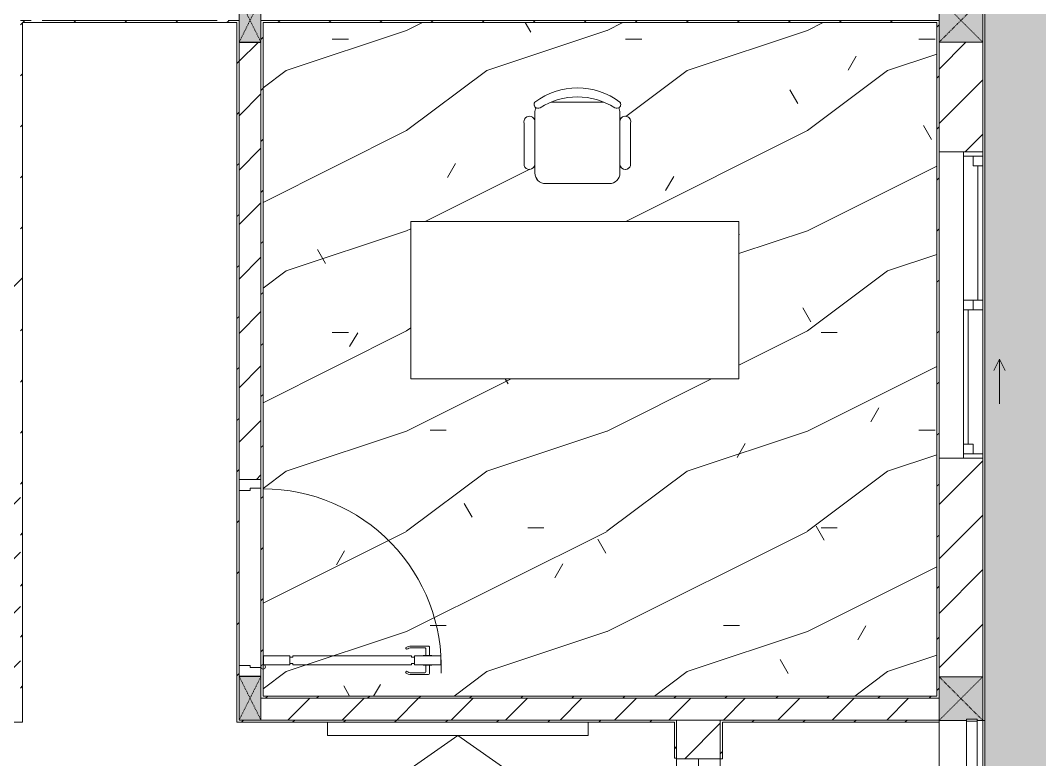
# Model space of a CAD drawing. Header units: millimetres. Extents: x 5357 to 259384, y -16348 to 109893.
# Drawn here: x 122853 to 127512, y 64656 to 68037 of the extents above; entities that cross this region are included whole.
import ezdxf

# ---------------------------------------------------------------- set-up
doc = ezdxf.new("R2010")
doc.units = ezdxf.units.MM
doc.linetypes.add('Dash', pattern=[6, 3, -3])
doc.linetypes.add('Grid Line', pattern=[22.225, 12.7, -3.175, 3.175, -3.175])
for name, color, linetype, lineweight in [('0-1', 7, 'Continuous', 5), ('A-DETL-GENF-1', 53, 'Continuous', 9), ('A-DOOR', 31, 'Continuous', 9), ('A-DOOR-1', 254, 'Continuous', 9), ('A-DOOR-2', 53, 'Continuous', 9), ('A-DOOR-FRAM', 31, 'Continuous', 9), ('A-DOOR-HDLN', 31, 'Dash', 9), ('A-FLOR-1', 53, 'Continuous', 9), ('A-FLOR-HRAL', 11, 'Continuous', 9), ('A-FLOR-PATT', 8, 'Continuous', 9), ('A-FLOR-PATT-1', 10, 'Continuous', 9), ('A-GLAZ', 151, 'Continuous', 9), ('A-WALL', 113, 'Continuous', 9), ('A-WALL-1', 9, 'Continuous', 18), ('A-WALL-3', 113, 'Continuous', 18), ('A-WALL-PATT', 111, 'Continuous', 9), ('A-WALL-PATT-1', 10, 'Continuous', 9), ('A-WALL-PATT-2', 53, 'Continuous', 9), ('I-FURN', 30, 'Continuous', 9), ('I-FURN-1', 254, 'Continuous', 9), ('I-WALL-1', 9, 'Continuous', 18), ('S-COLS', 52, 'Continuous', 9), ('S-COLS-1', 253, 'Continuous', 5), ('S-COLS-2', 9, 'Continuous', 18), ('S-COLS-3', 53, 'Continuous', 9), ('S-COLS-4', 254, 'Continuous', 9), ('S-COLS-5', 52, 'Continuous', 18), ('S-COLS-6', 52, 'Dash', 9), ('S-COLS-HDLN', 52, 'Dash', 9), ('S-COLS-HDLN-1', 53, 'Dash', 9), ('S-GRID-1', 1, 'Grid Line', 9)]:
    doc.layers.add(name, color=color, linetype=linetype, lineweight=lineweight)
pattern_1 = [(45, (0, 0), (-116.67262, 116.67262), [])]
pattern_2 = [(45, (0, 0), (-124.4508, 124.4508), [])]

# ---------------------------------------------------------------- blocks, each defined once
blk = doc.blocks.new('DOOR_CW_01 CANH MO-PANEL KINH - DIW_01-900x2200-CỬA GỖ VÂN LAMINATE-553375-TKCS_MB CẢNH QUAN CÂY XANH')
at = {"layer": 'A-DETL-GENF-1'}
for p, q in [((-397, -182), (-397, -62)), ((-397, -62), (-357, -62)), ((-357, -62), (-357, -182)), ((-357, -182), (-397, -182)), ((-391, -196), (-391, -182)), ((-391, -182), (-363, -182)), ((-363, -182), (-363, -196)), ((-397, -196), (-391, -196)), ((-397, -738), (-397, -196)), ((-357, -196), (-363, -196)), ((-357, -196), (-357, -738)), ((-442, -737), (-442, -816.5)), ((-434, -799.5), (-434, -737)), ((-433.9, -711.2), (-427.3, -715.8)), ((-397, -738), (-391, -738)), ((-391, -752), (-391, -738)), ((-357, -738), (-363, -738)), ((-363, -738), (-363, -752)), ((-320.1, -711.2), (-326.7, -715.8)), ((-320, -799.5), (-320, -737)), ((-312, -737), (-312, -816.5)), ((-357, -752), (-397, -752)), ((-397, -752), (-397, -872)), ((-363, -752), (-391, -752)), ((-357, -872), (-357, -752)), ((-399, -820.5), (-438, -820.5)), ((-399, -803.5), (-430, -803.5)), ((-399, -792.2), (-399, -831.8)), ((-397, -792.2), (-399, -792.2)), ((-399, -831.8), (-397, -831.8)), ((-397, -792.2), (-397, -831.8)), ((-357, -792.2), (-357, -831.8)), ((-357, -792.2), (-355, -792.2)), ((-355, -831.8), (-357, -831.8)), ((-355, -792.2), (-355, -831.8)), ((-355, -803.5), (-324, -803.5)), ((-355, -820.5), (-316, -820.5)), ((-397, -872), (-357, -872))]:
    blk.add_line(p, q, dxfattribs=at)
blk.add_circle((-407, -60), 10, dxfattribs=at)
for centre, radius, start, end in [((-407, -60), 814, 268, 0), ((-397, -737), 45, 145, 180), ((-397, -737), 37, 145, 180), ((-357, -737), 37, 0, 35), ((-357, -737), 45, 360, 35), ((-438, -816.5), 4, 180, 270), ((-430, -799.5), 4, 180, 270), ((-324, -799.5), 4, 270, 0), ((-316, -816.5), 4, 270, 0)]:
    blk.add_arc(centre, radius, start, end, dxfattribs=at)
at = {"layer": 'A-DOOR-2'}
for p, q in [((-450, -50), (-450, 50)), ((-450, 50), (-400, 50)), ((-400, 50), (-400, 0)), ((400, 0), (400, 50)), ((400, 50), (450, 50)), ((450, 50), (450, -50)), ((-410, 0), (-410, -50)), ((-400, 0), (-410, 0)), ((410, 0), (400, 0)), ((410, -50), (410, 0)), ((-410, -50), (-450, -50)), ((-407, -50), (-382, -50)), ((450, -50), (410, -50))]:
    blk.add_line(p, q, dxfattribs=at)
blk = doc.blocks.new('BAN LV A - BAN LV A_dwg_ban hoc2-348006-TKCS_MB CẢNH QUAN CÂY XANH')
at = {"layer": 'I-FURN'}
for p, q in [((145.8, 437.4), (-145.8, 437.4)), ((-194.4, 388.8), (-194.4, 113.4)), ((194.4, 113.4), (194.4, 388.8)), ((-243, 354.4), (-243, 162)), ((194.4, 351.4), (194.4, 150.8)), ((243.7, 162), (243.7, 354.4)), ((-120.5, 64.8), (120.5, 64.8))]:
    blk.add_line(p, q, dxfattribs=at)
at = {"layer": 'I-FURN', "flags": 128}
blk.add_lwpolyline([(-737.8, 610.5), (-737.8, 1330.5), (-154.9, 1330.5), (762.2, 1330.5), (762.2, 610.5)], close=True, dxfattribs=at)
at = {"layer": 'I-FURN'}
for centre, radius, start, end in [((-145.8, 388.8), 48.6, 90, 180), ((145.8, 388.8), 48.6, 360, 90), ((-218.7, 347.3), 25.3, 343.7398, 163.7398), ((219.4, 347.3), 25.3, 16.2602, 170.7054), ((-218.7, 154.9), 25.3, 163.7398, 16.2602), ((219.4, 154.9), 25.3, 189.2946, 16.2602), ((-145.8, 113.4), 48.6, 180, 207.5844), ((145.8, 113.4), 48.6, 332.4156, 0), ((-180.2, 75.4), 17.8, 57.9726, 216.6901), ((0, 324), 324, 233.1301, 306.8699), ((0, 359.3), 318.2, 237.5758, 302.4242), ((180.2, 75.4), 17.8, 323.3099, 122.0274)]:
    blk.add_arc(centre, radius, start, end, dxfattribs=at)
blk = doc.blocks.new('BAN LV A - BAN LV A_dwg-348005-TKCS_MB CẢNH QUAN CÂY XANH')
at = {"extrusion": (0, 0, -1), "zscale": -1, "rotation": 180}
blk.add_blockref('BAN LV A - BAN LV A_dwg_ban hoc2-348006-TKCS_MB CẢNH QUAN CÂY XANH', (-729, 1383.7), dxfattribs=at)
blk = doc.blocks.new('BAN LV A - BAN LV A-401069-TKCS_MB CẢNH QUAN CÂY XANH')
at = {"layer": 'I-FURN-1'}
for p, q in [((-8.8, -53.2), (1491.2, -53.2)), ((-8.8, -773.2), (-8.8, -53.2)), ((1491.2, -53.2), (1491.2, -773.2)), ((1491.2, -773.2), (-8.8, -773.2)), ((583.2, -946.3), (874.8, -946.3)), ((534.6, -1029.3), (534.6, -994.9)), ((923.4, -994.9), (923.4, -1032.3)), ((486, -1221.7), (486, -1029.3)), ((972.7, -1029.3), (972.7, -1221.7)), ((534.6, -1270.3), (534.6, -1235.9)), ((923.4, -1232.9), (923.4, -1270.3))]:
    blk.add_line(p, q, dxfattribs=at)
for centre, radius, start, end in [((583.2, -994.9), 48.6, 90, 180), ((874.8, -994.9), 48.6, 0, 90), ((510.3, -1036.4), 25.3, 16.2602, 163.7398), ((948.4, -1036.4), 25.3, 16.2602, 170.7054), ((510.3, -1228.8), 25.3, 163.7398, 343.7398), ((948.4, -1228.8), 25.3, 189.2946, 16.2602), ((548.9, -1308.3), 17.8, 119.404, 216.6901), ((583.2, -1270.3), 48.6, 180, 207.5844), ((874.8, -1270.3), 48.6, 332.4156, 0), ((909.2, -1308.3), 17.8, 323.3099, 60.596), ((729, -1059.7), 324, 233.1301, 306.8699)]:
    blk.add_arc(centre, radius, start, end, dxfattribs=at)
at = {"extrusion": (0, 0, -1), "zscale": -1, "rotation": 180}
blk.add_blockref('BAN LV A - BAN LV A_dwg-348005-TKCS_MB CẢNH QUAN CÂY XANH', (0, 0), dxfattribs=at)
blk = doc.blocks.new('G1_SOF - BO TRU - 100x200-V59-TKCS_MB CẢNH QUAN CÂY XANH')
at = {"layer": 'S-COLS-3'}
blk.add_hatch(color=256, dxfattribs=at).paths.add_polyline_path([(-50, -100), (50, -100), (50, 100), (-50, 100)])
at = {"layer": 'S-COLS-2'}
for p, q in [((-50, 100), (50, 100)), ((-50, -100), (-50, 100)), ((50, 100), (50, -100)), ((50, -100), (-50, -100))]:
    blk.add_line(p, q, dxfattribs=at)
at = {"layer": 'S-COLS-HDLN-1'}
for p, q in [((50, -100), (-50, 100)), ((-50, -100), (50, 100))]:
    blk.add_line(p, q, dxfattribs=at)
blk = doc.blocks.new('KE TIVI-2 - KE TIVI-2-850637-TKCS_MB CẢNH QUAN CÂY XANH')
at = {"layer": 'I-FURN-1'}
for p, q in [((0, 60), (-245.7, 232.1)), ((213, 209.1), (0, 60)), ((-595.6, 60), (595.6, 60)), ((-595.6, 0), (-595.6, 60)), ((595.6, 60), (595.6, 0))]:
    blk.add_line(p, q, dxfattribs=at)
blk = doc.blocks.new('NCV_TKTC_TANG 1_rvt-1-TKCS_MB CẢNH QUAN CÂY XANH')
at = {"layer": 'A-FLOR-PATT-1'}
h = blk.add_hatch(dxfattribs=at)
h.set_pattern_fill('FP_5', color=256, style=0, pattern_type=2)
h.set_pattern_definition([(0, (0, 0), (1788.16, 447.04), [73.762, -1267.358, 73.762, -1267.358, -7152.64]), (0, (0, 0), (1788.16, 447.04), [-2682.24, 73.762, -2608.478, 73.762, -1267.358, -3129.28]), (0, (0, 0), (1788.16, 447.04), [-6705.6, 73.762, -820.318, 73.762, -2161.438]), (120, (670.56, 223.5), (-1281.228, 1325.072), [73.762, -1267.358, 73.762, -8419.998]), (120, (670.56, 223.5), (-1281.228, 1325.072), [-1414.882, -1267.358, 73.762, -2608.478, -4470.4]), (120, (670.56, 223.5), (-1281.228, 1325.072), [-5364.48, 73.762, -1267.358, 73.762, -3055.518]), (120, (670.56, 223.5), (-1281.228, 1325.072), [-6779.362, -820.318, 73.762, -2161.438]), (240, (894.1, 1117.6), (-506.932, -1772.112), [73.762, -1267.358, 73.762, -8419.998]), (240, (894.1, 1117.6), (-506.932, -1772.112), [-1414.882, -1267.358, 73.762, -2608.478, -4470.4]), (240, (894.1, 1117.6), (-506.932, -1772.112), [-5364.48, 73.762, -1267.358, 73.762, -3055.518]), (240, (894.1, 1117.6), (-506.932, -1772.112), [-6779.362, -820.318, 73.762, -2161.438])])
h.paths.add_polyline_path([(126137, 64946.9), (127042.6, 64946.9), (127042.6, 68026.9), (123962.6, 68026.9), (123962.6, 64946.9), (124637, 64946.9)])
h.paths.add_polyline_path([(125413, 66397.3), (124637, 66397.3), (124637, 67117.3), (126137, 67117.3), (126137, 66397.3)])
h.paths.add_polyline_path([(125253.4, 67290.5), (125240.8, 67292.1), (125229.1, 67297), (125219, 67304.7), (125211.3, 67314.8), (125206.4, 67326.5), (125204.8, 67339.1), (125203, 67370.6), (125195.6, 67360.8), (125184.4, 67355.7), (125172.2, 67356.5), (125161.7, 67362.9), (125155.5, 67376.5), (125157.2, 67584.4), (125165.5, 67593.9), (125177.3, 67598.2), (125190, 67596.1), (125199.7, 67588.6), (125204.8, 67577.1), (125206.2, 67626.1), (125210.3, 67637), (125204.1, 67642.8), (125202.2, 67646.7), (125206.8, 67664.3), (125255.4, 67694.3), (125311, 67715.6), (125369.4, 67726.5), (125428.9, 67726.5), (125487.4, 67715.6), (125542.9, 67694.3), (125593.6, 67663.1), (125594.3, 67642.8), (125588.1, 67637), (125592.2, 67626.1), (125593.6, 67614.5), (125593.6, 67580.1), (125600.4, 67591.3), (125611.9, 67597.6), (125625, 67597.3), (125636.2, 67590.5), (125641.3, 67580.1), (125642.2, 67565.9), (125642.2, 67373.5), (125630.3, 67358.6), (125617.9, 67355.3), (125605.4, 67358.6), (125596.2, 67367.6), (125593.6, 67367.6), (125591.9, 67326.5), (125587.1, 67314.8), (125575.4, 67301.7), (125569.3, 67297), (125557.6, 67292.1), (125545, 67290.5)])
h = blk.add_hatch(dxfattribs=at)
h.set_pattern_fill('FP_4', color=256, style=0, pattern_type=2)
h.set_pattern_definition([(216.87, (366.52, 916.3), (2748.89673, 1832.6049), [458.15, -4123.35]), (206.565, (916.3, 641.4), (-916.3012, -916.2996), [1024.455, -1024.455]), (198.435, (916.3, 183.26), (-1832.59854, -916.30195), [579.52, -2318.076])])
h.paths.add_polyline_path([(126137, 64946.9), (127042.6, 64946.9), (127042.6, 68026.9), (123962.6, 68026.9), (123962.6, 64946.9), (124637, 64946.9)])
h.paths.add_polyline_path([(125413, 66397.3), (124637, 66397.3), (124637, 67117.3), (126137, 67117.3), (126137, 66397.3)])
h.paths.add_polyline_path([(125253.4, 67290.5), (125240.8, 67292.1), (125229.1, 67297), (125219, 67304.7), (125211.3, 67314.8), (125206.4, 67326.5), (125204.8, 67339.1), (125203, 67370.6), (125195.6, 67360.8), (125184.4, 67355.7), (125172.2, 67356.5), (125161.7, 67362.9), (125155.5, 67376.5), (125157.2, 67584.4), (125165.5, 67593.9), (125177.3, 67598.2), (125190, 67596.1), (125199.7, 67588.6), (125204.8, 67577.1), (125206.2, 67626.1), (125210.3, 67637), (125204.1, 67642.8), (125202.2, 67646.7), (125206.8, 67664.3), (125255.4, 67694.3), (125311, 67715.6), (125369.4, 67726.5), (125428.9, 67726.5), (125487.4, 67715.6), (125542.9, 67694.3), (125593.6, 67663.1), (125594.3, 67642.8), (125588.1, 67637), (125592.2, 67626.1), (125593.6, 67614.5), (125593.6, 67580.1), (125600.4, 67591.3), (125611.9, 67597.6), (125625, 67597.3), (125636.2, 67590.5), (125641.3, 67580.1), (125642.2, 67565.9), (125642.2, 67373.5), (125630.3, 67358.6), (125617.9, 67355.3), (125605.4, 67358.6), (125596.2, 67367.6), (125593.6, 67367.6), (125591.9, 67326.5), (125587.1, 67314.8), (125575.4, 67301.7), (125569.3, 67297), (125557.6, 67292.1), (125545, 67290.5)])
at = {"layer": 'A-WALL-PATT-1'}
h = blk.add_hatch(dxfattribs=at)
h.set_pattern_fill('FP_2', color=256, style=0, pattern_type=2)
h.set_pattern_definition(pattern_2)
h.paths.add_polyline_path([(122769.2, 65036.9), (122852.6, 65036.9), (122852.6, 65937.3), (122752.6, 65937.3), (122752.6, 65036.9)])
h.paths.add_polyline_path([(122802.6, 66737.3), (122852.6, 66737.3), (122852.6, 67036.9), (122752.6, 67036.9), (122752.6, 66737.3), (122769.2, 66737.3)])
h.paths.add_polyline_path([(122769.2, 68136.9), (122852.6, 68136.9), (122852.6, 69761.9), (122752.6, 69761.9), (122752.6, 68136.9)])
h = blk.add_hatch(dxfattribs=at)
h.set_pattern_fill('FP_2', color=256, style=0, pattern_type=2)
h.set_pattern_definition(pattern_2)
h.paths.add_polyline_path([(123952.6, 65036.9), (123952.6, 65037.3), (123902.6, 65036.9)])
h.paths.add_polyline_path([(123952.6, 65937.3), (123952.6, 67936.5), (123852.6, 67936.5), (123852.6, 65937.3), (123902.6, 65937.3)])
h = blk.add_hatch(dxfattribs=at)
h.set_pattern_fill('FP_2', color=256, style=0, pattern_type=2)
h.set_pattern_definition(pattern_2)
h.paths.add_polyline_path([(123952.6, 64836.9), (127052.6, 64836.9), (127052.6, 64936.9), (123952.6, 64936.9)])
at = {"layer": 'A-WALL-PATT-2'}
h = blk.add_hatch(dxfattribs=at)
h.set_pattern_fill('FP_10', color=256, style=0, pattern_type=2)
h.set_pattern_definition(pattern_1)
h.paths.add_polyline_path([(122862.6, 64836.9), (122862.6, 68036.9), (122852.6, 68036.9), (122852.6, 64836.9)])
h = blk.add_hatch(dxfattribs=at)
h.set_pattern_fill('FP_10', color=256, style=0, pattern_type=2)
h.set_pattern_definition(pattern_1)
h.paths.add_polyline_path([(122862.6, 68026.9), (123842.6, 68026.9), (123842.6, 68036.9), (122862.6, 68036.9)])
h = blk.add_hatch(dxfattribs=at)
h.set_pattern_fill('FP_10', color=256, style=0, pattern_type=2)
h.set_pattern_definition(pattern_1)
h.paths.add_polyline_path([(123852.6, 64826.9), (123852.6, 68036.9), (123842.6, 68036.9), (123842.6, 64826.9)])
h = blk.add_hatch(dxfattribs=at)
h.set_pattern_fill('FP_10', color=256, style=0, pattern_type=2)
h.set_pattern_definition(pattern_1)
h.paths.add_polyline_path([(127042.6, 68026.9), (127052.6, 68026.9), (127052.6, 68036.9), (123952.6, 68036.9), (123952.6, 68026.9), (126400.5, 68026.9)])
h = blk.add_hatch(dxfattribs=at)
h.set_pattern_fill('FP_10', color=256, style=0, pattern_type=2)
h.set_pattern_definition(pattern_1)
h.paths.add_polyline_path([(123952.6, 64946.9), (123962.6, 64946.9), (123962.6, 68026.9), (123952.6, 68026.9), (123952.6, 65036.9)])
h = blk.add_hatch(dxfattribs=at)
h.set_pattern_fill('FP_10', color=256, style=0, pattern_type=2)
h.set_pattern_definition(pattern_1)
h.paths.add_polyline_path([(127052.6, 64936.9), (127052.6, 68026.9), (127042.6, 68026.9), (127042.6, 64936.9)])
h = blk.add_hatch(dxfattribs=at)
h.set_pattern_fill('FP_10', color=256, style=0, pattern_type=2)
h.set_pattern_definition(pattern_1)
h.paths.add_polyline_path([(123979.6, 64936.9), (127042.6, 64936.9), (127042.6, 64946.9), (123952.6, 64946.9), (123952.6, 64936.9)])
h = blk.add_hatch(dxfattribs=at)
h.set_pattern_fill('FP_10', color=256, style=0, pattern_type=2)
h.set_pattern_definition(pattern_1)
h.paths.add_polyline_path([(119062.5, 64826.9), (122862.6, 64826.9), (122862.6, 64836.9), (119062.5, 64836.9)])
h = blk.add_hatch(dxfattribs=at)
h.set_pattern_fill('FP_10', color=256, style=0, pattern_type=2)
h.set_pattern_definition(pattern_1)
h.paths.add_polyline_path([(125852.6, 64826.9), (125852.6, 64836.9), (123852.6, 64836.9), (123852.6, 64826.9), (125842.6, 64826.9)])
h = blk.add_hatch(dxfattribs=at)
h.set_pattern_fill('FP_10', color=256, style=0, pattern_type=2)
h.set_pattern_definition(pattern_1)
h.paths.add_polyline_path([(125852.6, 61846.9), (125852.6, 62162.4), (125842.6, 62162.4), (125842.6, 61846.9)])
h.paths.add_polyline_path([(125852.6, 64662.4), (125852.6, 64826.9), (125842.6, 64826.9), (125842.6, 64662.4)])
h = blk.add_hatch(dxfattribs=at)
h.set_pattern_fill('FP_10', color=256, style=0, pattern_type=2)
h.set_pattern_definition(pattern_1)
h.paths.add_polyline_path([(126052.6, 64826.9), (127052.6, 64826.9), (127052.6, 64836.9), (126052.6, 64836.9)])
h = blk.add_hatch(dxfattribs=at)
h.set_pattern_fill('FP_10', color=256, style=0, pattern_type=2)
h.set_pattern_definition(pattern_1)
h.paths.add_polyline_path([(126062.6, 61836.9), (126062.6, 62160.3), (126052.6, 62160.3), (126052.6, 61836.9)])
h.paths.add_polyline_path([(126062.6, 64660.3), (126062.6, 64826.9), (126052.6, 64826.9), (126052.6, 64660.3)])
at = {"layer": 'A-FLOR-1'}
for p, q in [((125852.6, 62162.4), (125852.6, 64660.3)), ((125852.6, 64660.3), (125852.6, 62162.4))]:
    blk.add_line(p, q, dxfattribs=at)
at = {"layer": 'A-WALL-1'}
for p, q in [((123852.6, 67936.5), (123852.6, 65937.3)), ((123952.6, 67936.5), (123852.6, 67936.5)), ((123952.6, 65937.3), (123952.6, 67936.5)), ((127052.6, 64936.9), (123952.6, 64936.9)), ((127052.6, 64836.9), (127052.6, 64936.9)), ((123952.6, 64836.9), (127052.6, 64836.9))]:
    blk.add_line(p, q, dxfattribs=at)
at = {"layer": 'I-WALL-1'}
for p, q in [((122862.6, 68036.9), (122852.6, 68036.9)), ((122902.6, 68036.9), (122862.6, 68036.9)), ((123752.6, 68036.9), (122952.6, 68036.9)), ((123842.6, 68036.9), (123802.6, 68036.9)), ((123852.6, 68036.9), (123842.6, 68036.9)), ((127052.6, 68036.9), (123952.6, 68036.9)), ((127052.6, 68026.9), (127052.6, 68036.9)), ((122862.6, 64836.9), (122862.6, 68026.9)), ((122862.6, 68026.9), (123842.6, 68026.9)), ((123842.6, 68026.9), (123842.6, 64826.9)), ((123962.6, 68026.9), (127042.6, 68026.9)), ((123962.6, 64946.9), (123962.6, 68026.9)), ((127042.6, 68026.9), (127042.6, 64946.9)), ((127052.6, 67435.3), (127052.6, 68026.9)), ((123852.6, 65937.3), (123852.6, 67936.9)), ((123952.6, 67936.9), (123952.6, 65937.3)), ((127052.6, 64936.9), (127052.6, 66035.3)), ((123952.6, 65897.3), (123952.6, 65077.3)), ((123852.6, 65087.3), (123852.6, 65887.3)), ((123952.6, 64936.9), (127042.6, 64936.9)), ((127042.6, 64946.9), (123962.6, 64946.9)), ((127042.6, 64936.9), (127052.6, 64936.9)), ((119062.5, 64826.9), (122862.6, 64826.9)), ((122862.6, 64826.9), (122862.6, 64836.9)), ((123842.6, 64826.9), (123852.6, 64826.9)), ((123852.6, 64826.9), (125842.6, 64826.9)), ((125852.6, 64836.9), (123952.6, 64836.9)), ((125842.6, 64826.9), (125842.6, 64662.4)), ((125852.6, 64826.9), (125852.6, 64836.9)), ((125852.6, 64662.4), (125852.6, 64826.9)), ((127052.6, 64836.9), (126052.6, 64836.9)), ((126052.6, 64836.9), (126052.6, 64826.9)), ((126052.6, 64826.9), (126052.6, 64660.3)), ((126062.6, 64826.9), (127052.6, 64826.9)), ((126062.6, 64660.3), (126062.6, 64826.9)), ((127052.6, 64826.9), (127052.6, 64836.9)), ((125842.6, 64662.4), (125852.6, 64662.4)), ((126052.6, 64660.3), (126062.6, 64660.3))]:
    blk.add_line(p, q, dxfattribs=at)
at = {"layer": 'A-DOOR-1', "rotation": 90.00000000000072}
blk.add_blockref('DOOR_CW_01 CANH MO-PANEL KINH - DIW_01-900x2200-CỬA GỖ VÂN LAMINATE-553375-TKCS_MB CẢNH QUAN CÂY XANH', (123902.6, 65487.3), dxfattribs=at)
at = {"layer": 'I-FURN-1', "rotation": 180}
for name, p in [('BAN LV A - BAN LV A-401069-TKCS_MB CẢNH QUAN CÂY XANH', (126128.2, 66344.2)), ('KE TIVI-2 - KE TIVI-2-850637-TKCS_MB CẢNH QUAN CÂY XANH', (124852.9, 64826.9))]:
    blk.add_blockref(name, p, dxfattribs=at)
at = {"layer": 'S-COLS-4', "rotation": 180}
for p in [(123902.6, 68036.9), (123902.6, 64936.9)]:
    blk.add_blockref('G1_SOF - BO TRU - 100x200-V59-TKCS_MB CẢNH QUAN CÂY XANH', p, dxfattribs=at)
blk = doc.blocks.new('1_FAMILY RVT - W01-WxH 1400x1400xmm-389822-TKCS_MB CẢNH QUAN CÂY XANH')
at = {"layer": 'A-GLAZ'}
for p, q in [((248.4, 172.39), (299.2, 197.79)), ((248.4, 172.39), (299.2, 146.99)), ((248.4, 172.39), (451.6, 172.39)), ((-700, 96.19), (-700, -103.81)), ((700, 96.19), (-700, 96.19)), ((-700, 96.19), (-636.5, 96.19)), ((-680.95, 96.19), (-680.95, 7.29)), ((-636.5, 96.19), (-22.225, 96.19)), ((-636.5, 96.19), (-636.5, 51.74)), ((-22.225, 7.29), (-22.225, 96.19)), ((-22.225, 96.19), (22.225, 96.19)), ((22.225, 96.19), (680.95, 96.19)), ((22.225, 96.19), (22.225, 7.29)), ((680.95, 96.19), (700, 96.19)), ((680.95, 96.19), (680.95, 7.29)), ((700, -103.81), (700, 96.19)), ((-636.5, 51.74), (-680.95, 51.74)), ((-636.5, 73.965), (-22.225, 73.965)), ((22.225, 51.74), (-22.225, 51.74)), ((636.5, 51.74), (636.5, 7.29)), ((680.95, 51.74), (636.5, 51.74)), ((-700, 7.29), (-680.95, 7.29)), ((-680.95, 7.29), (-22.225, 7.29)), ((-22.225, 7.29), (22.225, 7.29)), ((22.225, 29.515), (636.5, 29.515)), ((22.225, 7.29), (636.5, 7.29)), ((636.5, 7.29), (700, 7.29)), ((-700, -103.81), (700, -103.81))]:
    blk.add_line(p, q, dxfattribs=at)
blk = doc.blocks.new('G1_SOF - BO TRU - 200x200-3051103-TKCS_MB CẢNH QUAN CÂY XANH')
at = {"layer": 'S-COLS-HDLN'}
for p, q in [((-100, -100), (100, 100)), ((100, -100), (-100, 100))]:
    blk.add_line(p, q, dxfattribs=at)
blk = doc.blocks.new('Railing - 50 x 10mm-1251311-TKCS_MB CẢNH QUAN CÂY XANH')
at = {"layer": 'A-FLOR-HRAL'}
for p, q in [((25, 5), (-25, 5)), ((-25, 5), (-25, -5)), ((25, -5), (25, 5)), ((-25, -5), (25, -5))]:
    blk.add_line(p, q, dxfattribs=at)
blk = doc.blocks.new('Railing - Railing-3224920-TKCS_MB CẢNH QUAN CÂY XANH')
at = {"layer": 'A-FLOR-HRAL'}
for p, q in [((127177.6, 64831.3), (127177.6, 61916.9)), ((127227.6, 61916.9), (127227.6, 64831.3))]:
    blk.add_line(p, q, dxfattribs=at)
at = {"extrusion": (0, 0, -1), "zscale": -1}
for p in [(-127202.6, 64836.3), (-127202.6, 61911.9)]:
    blk.add_blockref('Railing - 50 x 10mm-1251311-TKCS_MB CẢNH QUAN CÂY XANH', p, dxfattribs=at)
blk = doc.blocks.new('DEG_02-DEG_03 - DEG_02-2500x2400mm-CỬA ĐI 02 CÁNH TRƯỢT-841416-TKCS_MB CẢNH QUAN CÂY XANH')
at = {"layer": 'A-DOOR'}
for p, q in [((-50, -60), (-50, -20)), ((-50, -20), (50, -20)), ((50, -20), (50, -60)), ((1110, -20), (50, -20)), ((1110, -60), (1110, -20)), ((1110, -20), (1210, -20)), ((1210, -20), (1210, -60)), ((-1210, -100), (-1210, -60)), ((-1210, -60), (-1110, -60)), ((-1110, -60), (-1110, -100)), ((-50, -60), (-1110, -60)), ((50, -60), (-50, -60)), ((-50, -100), (-50, -60)), ((-50, -60), (50, -60)), ((50, -60), (1110, -60)), ((50, -60), (50, -100)), ((1210, -60), (1110, -60)), ((-1110, -100), (-1210, -100)), ((-1110, -100), (-50, -100)), ((50, -100), (-50, -100))]:
    blk.add_line(p, q, dxfattribs=at)
at = {"layer": 'A-DOOR-FRAM'}
for p, q in [((-1250, 0), (-1210, 0)), ((-1250, -100), (-1250, 0)), ((-1210, 0), (-1210, -100)), ((1210, -100), (1210, 0)), ((1210, 0), (1250, 0)), ((1250, 0), (1250, -100)), ((-1210, -100), (-1250, -100)), ((1250, -100), (1210, -100))]:
    blk.add_line(p, q, dxfattribs=at)
at = {"layer": 'A-DOOR-HDLN'}
for p, q in [((-320.4, -151.1), (-355, -131.1)), ((320.4, -151.1), (355, -131.1)), ((-500.4, -151.1), (-320.4, -151.1)), ((-320.4, -151.1), (-355, -171.1)), ((320.4, -151.1), (355, -171.1)), ((500.4, -151.1), (320.4, -151.1))]:
    blk.add_line(p, q, dxfattribs=at)

msp = doc.modelspace()

# ---------------------------------------------------------------- hatches: boundary and pattern name
at = {"layer": 'A-FLOR-PATT'}
h = msp.add_hatch(dxfattribs=at)
h.set_pattern_fill('FP_23', color=256, style=0, pattern_type=2)
h.set_pattern_definition([(0, (167.64, 11.2), (558.8, 558.8), [83.82, -16.764, 22.352, -16.764, -419.1]), (0, (167.64, 11.2), (558.8, 558.8), [-139.7, 83.82, -335.28]), (0, (139.7, 27.94), (558.8, 558.8), [55.88, -41.91, 83.82, -41.91, -335.28]), (0, (139.7, 27.94), (558.8, 558.8), [-223.52, 55.88, -279.4]), (0, (335.3, 251.46), (558.8, 558.8), [69.85, -27.94, 69.85, -391.16]), (0, (55.9, 363.2), (558.8, 558.8), [27.94, -55.88, 27.94, -447.04]), (90, (111.76, 363.2), (-558.8, 558.8), [50.292, -508.508]), (90, (279.4, 27.94), (-558.8, 558.8), [55.88, -502.92]), (90, (419.1, 251.46), (-558.8, 558.8), [55.88, -502.92]), (45, (352.04, 22.35), (0, 558.7996), [55.88, -734.383]), (135, (206.76, 22.35), (-558.7996, 0), [55.88, -734.383]), (63.435, (335.28, 25.15), (-0.0005, 558.8001), [55.88, -1193.635]), (75.964, (307.34, 27.94), (-0.00237, 558.80038), [55.88, -2248.111]), (75.964, (447.04, 251.46), (-0.00237, 558.80038), [44.704, -2259.287]), (75.964, (122.94, 363.22), (-0.00237, 558.80038), [39.116, -2264.875]), (104.036, (251.46, 27.94), (0.00237, 558.80038), [55.88, -2248.111]), (104.036, (391.16, 251.46), (0.00237, 558.80038), [44.704, -2259.287]), (104.036, (100.58, 363.22), (0.00237, 558.80038), [39.116, -2264.875]), (116.565, (223.52, 25.15), (0.0005, 558.8001), [55.88, -1193.634])])
h.paths.add_polyline_path([(127279.7, 17346.9), (128821.3, 17348), (128913.1, 17354.5), (129012.7, 17373), (129095.6, 17396.9), (129203.1, 17443.5), (129291.6, 17495), (129356.5, 17541.1), (129431, 17607.6), (129497.5, 17682), (129555.2, 17763.4), (129603.5, 17850.8), (129641.7, 17943), (129669.3, 18038.9), (129686.7, 18149), (129691.6, 18236.9), (129691.6, 33727.4), (128462.6, 33727.4), (128462.6, 33737.4), (127262.6, 33737.4), (127262.6, 27336.9), (127252.6, 27336.9), (127252.6, 25721.9), (127262.6, 25721.9), (127262.6, 19136.9), (127252.6, 19136.9), (127252.6, 17346.9)])
h.paths.add_polyline_path([(127262.6, 37137.4), (129701.6, 37137.4), (129701.6, 40386.3), (129693.8, 40471.7), (129671.1, 40555.4), (129647.1, 40613.3), (129606.1, 40680.2), (129555.2, 40739.9), (129495.5, 40790.8), (129426.5, 40832.7), (129356.1, 40861.9), (129279.8, 40880.2), (129201.6, 40886.3), (128501.6, 40886.3), (128501.6, 61586.3), (129201.6, 61586.3), (129287, 61594.2), (129370.7, 61616.8), (129428.6, 61640.8), (129495.5, 61681.8), (129555.2, 61732.8), (129606.1, 61792.4), (129647.1, 61859.3), (129677.2, 61931.8), (129695.5, 62008.1), (129701.6, 62086.3), (129700.3, 74388.5), (129695.3, 74585.1), (129676.5, 74832.7), (129645.1, 75078.9), (129601.3, 75323.3), (129545.2, 75565.1), (129476.9, 75803.8), (129396.6, 76038.7), (129304.5, 76269.3), (129200.9, 76494.9), (129085.9, 76714.9), (128959, 76930.4), (128817.7, 77143.9), (128666.7, 77348.2), (128506.4, 77543.2), (128337.2, 77728.8), (128159.4, 77904.8), (127973.6, 78071), (127780.1, 78227), (127579.5, 78372.8), (127372.1, 78507.9), (127154.9, 78634.2), (126917.8, 78755.4), (126691.3, 78856.9), (126486.1, 78937.9), (126253.1, 79016.6), (126016.5, 79083.6), (125777.1, 79138.6), (125535.3, 79181.5), (125291.7, 79212.2), (125047, 79230.7), (124801.6, 79236.9), (118352.6, 79236.9), (118352.6, 78636.9), (118652.6, 78636.9), (118652.6, 78246.9), (122742.5, 78246.9), (122742.5, 78236.9), (122752.5, 78236.9), (122752.5, 79046.9), (125162.5, 79046.9), (125162.9, 78246.9), (127252.6, 78246.9), (127252.6, 76536.9), (127262.6, 76536.9), (127262.6, 69762.3), (127252.6, 69761.9), (127252.6, 68136.9), (127262.1, 68136.9), (127262.6, 61561.9), (127252.6, 61561.9), (127252.6, 59946.9), (127262.6, 59946.9), (127262.6, 53361.9), (127252.6, 53361.9), (127252.6, 51736.9), (127262.6, 51736.9), (127262.6, 45161.9), (127252.6, 45161.9), (127252.6, 43536.9), (127262.6, 43536.9), (127262.6, 37150.6)])
h.paths.add_polyline_path([(114552.6, 78246.9), (114552.6, 78636.9), (114552.6, 78639), (114552.6, 78649), (114852.6, 78649), (114852.6, 79318.2), (100352.6, 79318.2), (100172.4, 79311.5), (99993.1, 79291.8), (99836.3, 79264.3), (99668, 79222.6), (99503.1, 79169.4), (99342.2, 79104.8), (99165.7, 79017.6), (99035.8, 78943.1), (98891.7, 78846.8), (98754.7, 78740.6), (98625.3, 78625.3), (98504.2, 78501.2), (98392, 78369), (98301.8, 78246.9), (114542.6, 78246.9)])
at = {"layer": 'A-WALL-PATT'}
h = msp.add_hatch(dxfattribs=at)
h.set_pattern_fill('FP_1', color=256, style=0, pattern_type=2)
h.set_pattern_definition(pattern_2)
h.paths.add_polyline_path([(127252.6, 64834.9), (127252.6, 64835.3), (127227.6, 64834.9)])
h.paths.add_polyline_path([(127252.6, 65035.3), (127252.6, 66035.3), (127052.6, 66035.3), (127052.6, 65035.3)])
h.paths.add_polyline_path([(127252.6, 67435.3), (127252.6, 67936.9), (127052.6, 67936.9), (127052.6, 67435.3), (127087.1, 67435.3)])
h = msp.add_hatch(dxfattribs=at)
h.set_pattern_fill('FP_1', color=256, style=0, pattern_type=2)
h.set_pattern_definition(pattern_2)
h.paths.add_polyline_path([(125852.6, 61836.9), (126052.6, 61836.9), (126052.6, 62160.3), (125852.6, 62160.3), (125852.6, 62060.3)])
h.paths.add_polyline_path([(125952.6, 64660.3), (126052.6, 64660.3), (126052.6, 64836.9), (125852.6, 64836.9), (125852.6, 64660.3)])
at = {"layer": 'S-COLS-1'}
for points in [[(127052.6, 67936.9), (127252.6, 67936.9), (127252.6, 68136.9), (127052.6, 68136.9)], [(127252.6, 64835.3), (127252.6, 65035.3), (127052.6, 65035.3), (127052.6, 64835.3), (127177.6, 64835.3), (127177.6, 64841.3), (127227.6, 64841.3), (127227.6, 64835.3)]]:
    msp.add_hatch(color=256, dxfattribs=at).paths.add_polyline_path(points)

# ---------------------------------------------------------------- linework, layer by layer
at = {"layer": 'A-WALL'}
for p, q in [((127252.6, 67936.9), (127052.6, 67936.9)), ((127252.6, 67435.3), (127252.6, 67936.9)), ((127252.6, 66035.3), (127252.6, 65035.3)), ((127052.6, 65035.3), (127252.6, 65035.3)), ((127177.6, 64835.3), (127052.6, 64835.3)), ((127052.6, 61921.9), (127052.6, 64826.9)), ((127252.6, 64835.3), (127227.6, 64835.3)), ((127252.6, 61911.9), (127252.6, 64835.3)), ((127262.6, 64835.3), (127262.6, 61911.5)), ((125852.6, 62162.4), (125852.6, 64660.3))]:
    msp.add_line(p, q, dxfattribs=at)
at = {"layer": 'A-WALL-3'}
for p, q in [((127252.6, 68136.9), (127252.6, 67936.9)), ((127262.1, 65035.3), (127262.1, 68146.9)), ((127052.6, 67936.9), (127052.6, 67435.3)), ((127052.6, 66035.3), (127052.6, 65035.3)), ((127252.6, 65035.3), (127252.6, 64834.9)), ((127262.6, 65035.3), (127262.1, 65035.3)), ((127262.6, 64835.3), (127262.6, 65035.3)), ((126052.6, 64836.9), (125852.6, 64836.9)), ((125852.6, 64836.9), (125852.6, 64660.3)), ((126052.6, 64660.3), (126052.6, 64836.9)), ((127052.6, 64835.3), (127052.6, 64834.9)), ((127052.6, 64834.9), (127177.6, 64834.9)), ((127227.6, 64834.9), (127252.6, 64834.9)), ((127252.6, 64835.3), (127262.6, 64835.3)), ((125852.6, 64660.3), (125952.6, 64660.3))]:
    msp.add_line(p, q, dxfattribs=at)
at = {"layer": 'S-COLS'}
for p, q in [((127052.6, 67936.9), (127252.6, 67936.9)), ((127252.6, 65035.3), (127052.6, 65035.3)), ((127052.6, 64835.3), (127177.6, 64835.3)), ((127227.6, 64835.3), (127252.6, 64835.3))]:
    msp.add_line(p, q, dxfattribs=at)
at = {"layer": 'S-COLS-5'}
for p, q in [((127052.6, 68136.9), (127052.6, 67936.9)), ((127252.6, 67936.9), (127252.6, 68136.9)), ((127052.6, 65035.3), (127052.6, 64835.3)), ((127252.6, 64835.3), (127252.6, 65035.3))]:
    msp.add_line(p, q, dxfattribs=at)
at = {"layer": 'S-GRID-1'}
msp.add_line((127252.6, 20960.6), (127252.6, 80482.7), dxfattribs=at)

# ---------------------------------------------------------------- block references
at = {"layer": '0-1'}
msp.add_blockref('NCV_TKTC_TANG 1_rvt-1-TKCS_MB CẢNH QUAN CÂY XANH', (0, 0), dxfattribs=at)
at = {"layer": 'A-DOOR', "rotation": 90.00000000000011}
msp.add_blockref('DEG_02-DEG_03 - DEG_02-2500x2400mm-CỬA ĐI 02 CÁNH TRƯỢT-841416-TKCS_MB CẢNH QUAN CÂY XANH', (125952.6, 63410.3), dxfattribs=at)
at = {"layer": 'A-FLOR-HRAL'}
msp.add_blockref('Railing - Railing-3224920-TKCS_MB CẢNH QUAN CÂY XANH', (0, 0), dxfattribs=at)
at = {"layer": 'A-GLAZ', "rotation": 270}
msp.add_blockref('1_FAMILY RVT - W01-WxH 1400x1400xmm-389822-TKCS_MB CẢNH QUAN CÂY XANH', (127156.4, 66735.3), dxfattribs=at)
at = {"layer": 'S-COLS-6', "rotation": 180}
for p in [(127152.6, 68036.9), (127152.6, 64935.3)]:
    msp.add_blockref('G1_SOF - BO TRU - 200x200-3051103-TKCS_MB CẢNH QUAN CÂY XANH', p, dxfattribs=at)

doc.saveas('drawing.dxf')
